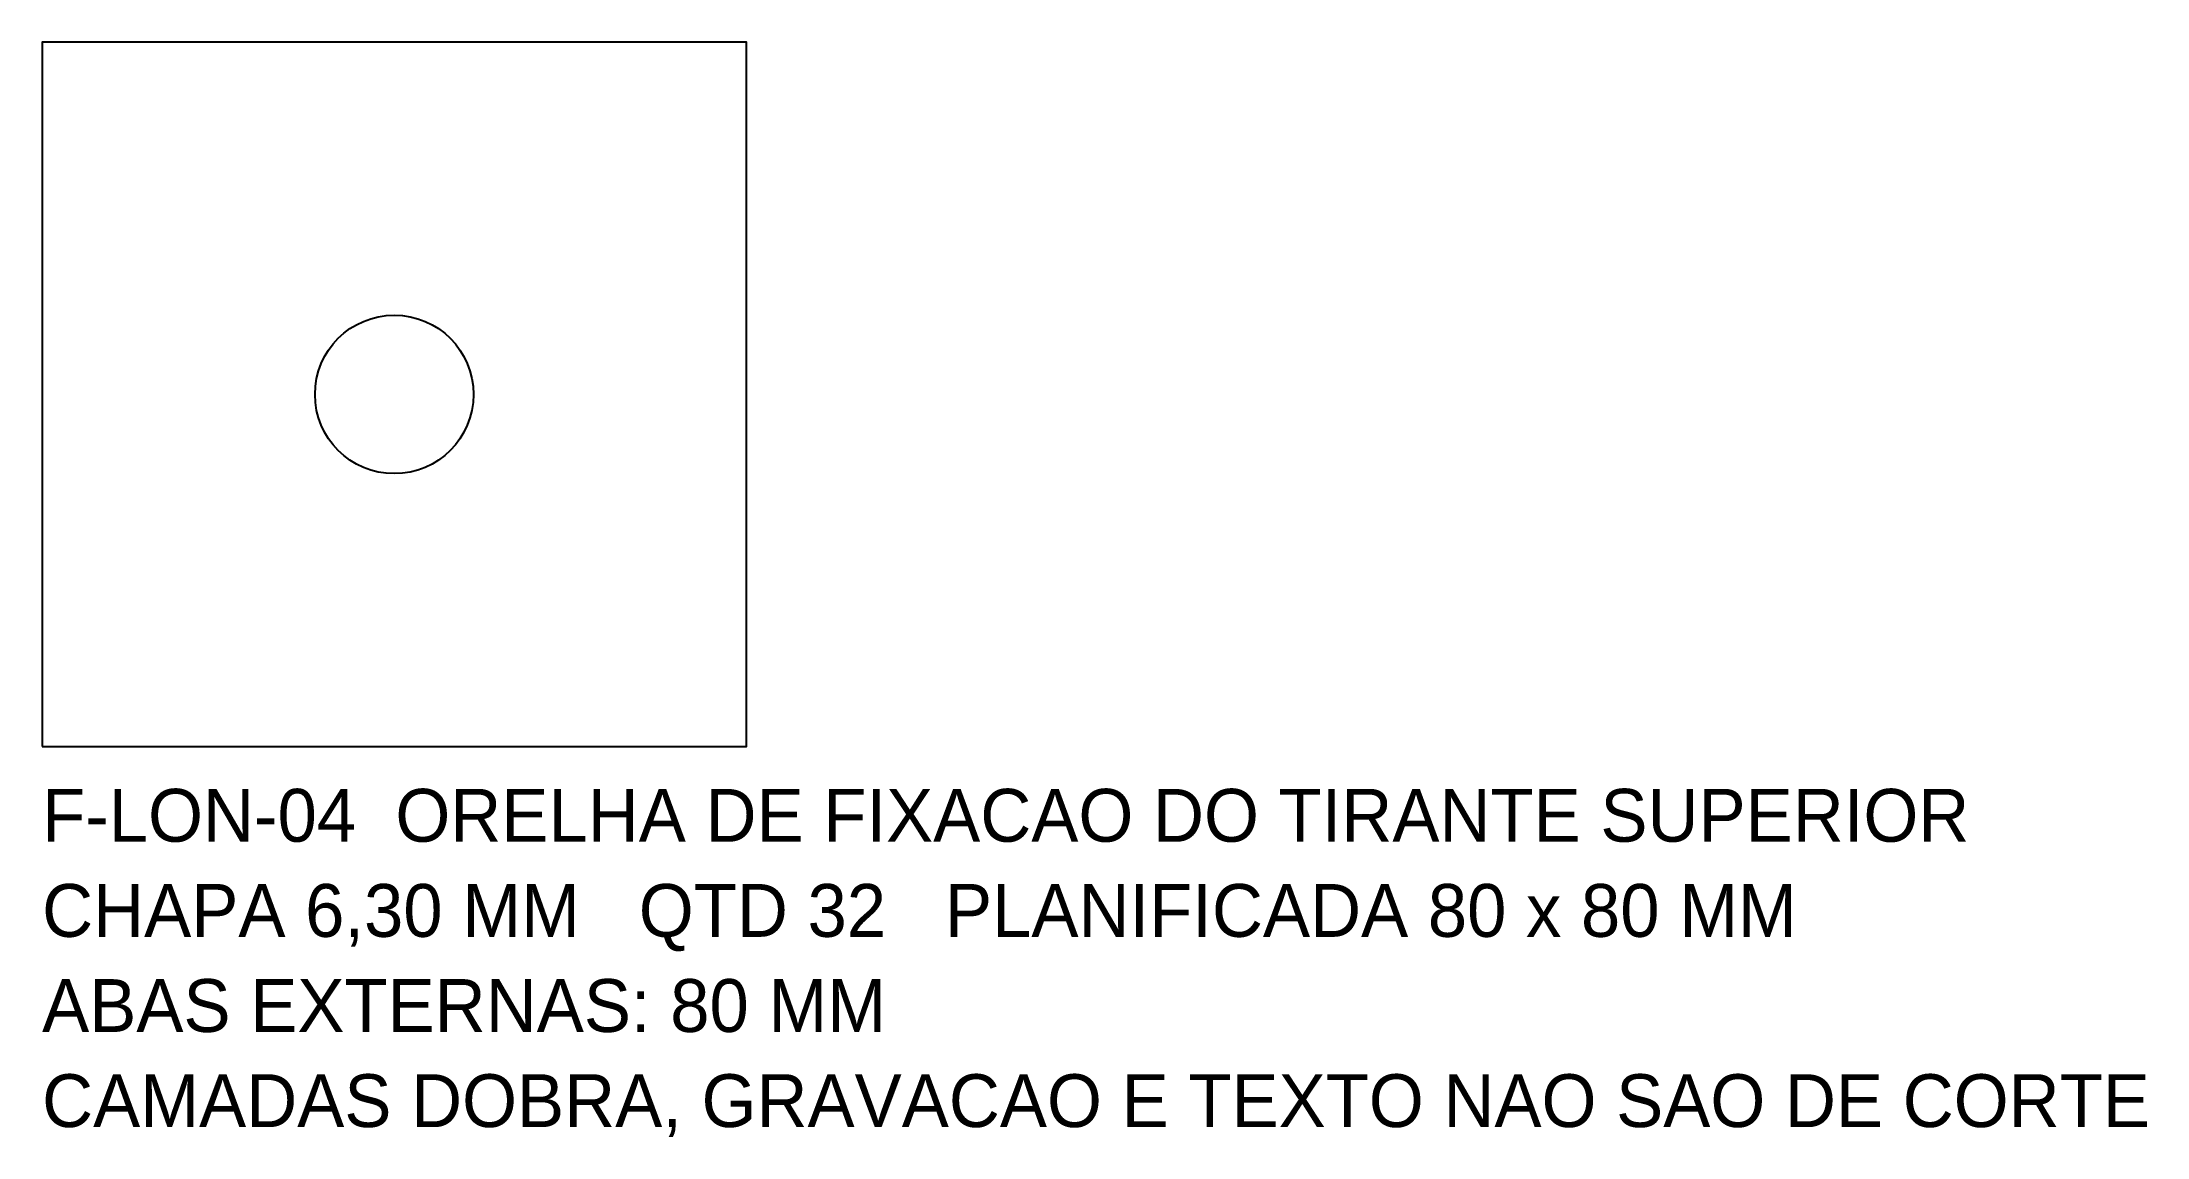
# Model space of a CAD drawing. Header units: millimetres. Extents: x 0 to 239, y -44 to 80.
import ezdxf

# ---------------------------------------------------------------- set-up
doc = ezdxf.new("R2010")
doc.units = ezdxf.units.MM
doc.layers.add('CORTE', color=7, linetype='CONTINUOUS')
doc.layers.add('TEXTO', color=3, linetype='CONTINUOUS')

msp = doc.modelspace()

# ---------------------------------------------------------------- linework, layer by layer
at = {"layer": 'CORTE'}
msp.add_lwpolyline([(0, 0), (80, 0), (80, 80), (0, 80)], close=True, dxfattribs=at)
msp.add_circle((40, 40), 9, dxfattribs=at)

# ---------------------------------------------------------------- texts
at = {"layer": 'TEXTO'}
for s, p in [('F-LON-04  ORELHA DE FIXACAO DO TIRANTE SUPERIOR', (0, -10.8)), ('CHAPA 6,30 MM   QTD 32   PLANIFICADA 80 x 80 MM', (0, -21.6)), ('ABAS EXTERNAS: 80 MM', (0, -32.4)), ('CAMADAS DOBRA, GRAVACAO E TEXTO NAO SAO DE CORTE', (0, -43.2))]:
    msp.add_text(s, height=6, dxfattribs=at).set_placement(p)

doc.saveas('drawing.dxf')
